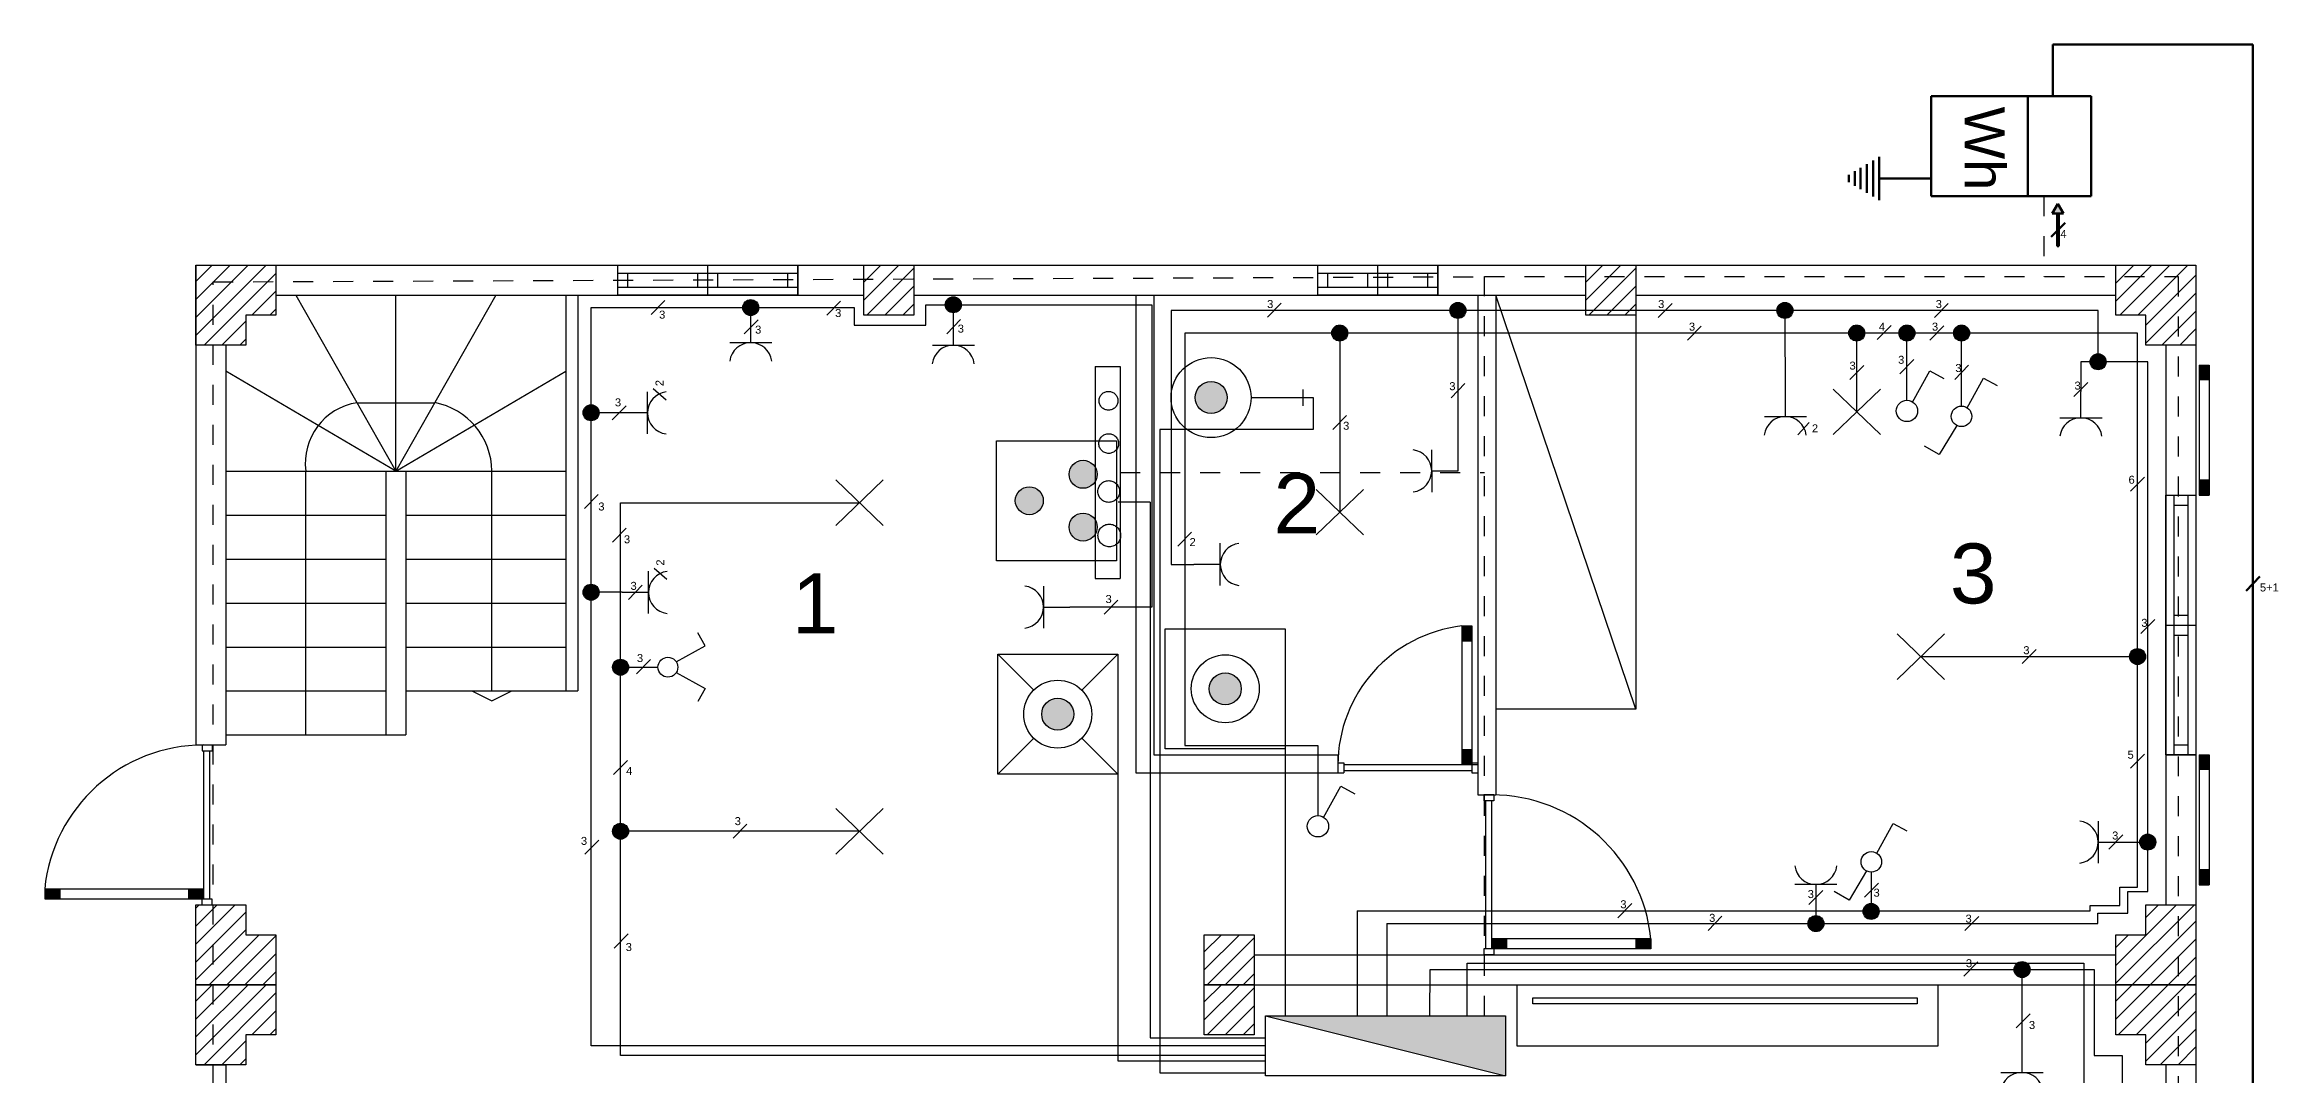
# Model space of a CAD drawing. Header units: metres. Extents: x 68 to 488, y 68 to 365.
# Drawn here: x 278.98 to 290.15, y 264.18 to 269.33 of the extents above; entities that cross this region are included whole.
import ezdxf

# ---------------------------------------------------------------- set-up
doc = ezdxf.new("R2010")
doc.units = ezdxf.units.M
doc.header["$MEASUREMENT"] = 0
doc.linetypes.add('ACAD_ISO02W100', pattern=[15, 12, -3])
for name, color, linetype in [('1', 7, 'Continuous'), ('10', 7, 'Continuous'), ('2', 7, 'Continuous'), ('7', 7, 'Continuous'), ('8', 7, 'Continuous'), ('9', 7, 'Continuous'), ('ilektrikes syskeyes', 7, 'Continuous'), ('themeliaki geiwsi', 1, 'ACAD_ISO02W100'), ('γραμματα', 7, 'Continuous'), ('επιπλα', 7, 'Continuous'), ('κολωνες', 11, 'Continuous'), ('παραθυρα', 41, 'Continuous'), ('τοιχος', 150, 'Continuous')]:
    doc.layers.add(name, color=color, linetype=linetype)
doc.layers.add('paroxi dei', color=7, linetype='Continuous', lineweight=200)
doc.styles.get("Standard").update_dxf_attribs({"font": 'arial.ttf'})
pattern_1 = [(45, (189.09541, 18.460684), (-0.04490128, 0.04490128), [])]

# ---------------------------------------------------------------- blocks, each defined once
blk = doc.blocks.new('plidirio rouxwn')
h = blk.add_hatch(color=256)
h.dxf.hatch_style = 1
h.paths.add_polyline_path([(-0.08, 0, 1), (0.08, 0, 1)])
for radius in [0.17, 0.08]:
    blk.add_circle((0, 0), radius)
at = {"layer": 'επιπλα'}
for p, q in [((-0.3, 0.3), (0.3, 0.3)), ((-0.3, -0.3), (-0.3, 0.3)), ((0.3, 0.3), (0.3, -0.3)), ((0.3, -0.3), (-0.3, -0.3))]:
    blk.add_line(p, q, dxfattribs=at)
blk = doc.blocks.new('ilektrikos pinakas')
h = blk.add_hatch(color=256)
h.dxf.hatch_style = 1
h.paths.add_polyline_path([(0.191, 0.971), (1.391, 0.671), (1.391, 0.971)])
for p, q in [((0.191, 0.971), (1.391, 0.971)), ((0.191, 0.671), (0.191, 0.971)), ((0.191, 0.971), (1.391, 0.671)), ((1.391, 0.971), (1.391, 0.671)), ((1.391, 0.671), (0.191, 0.671))]:
    blk.add_line(p, q)
blk = doc.blocks.new('komitater')
for p, q in [((-0.171, 0.299), (-0.277, 0.242)), ((-0.043, 0.067), (-0.171, 0.299)), ((0.043, 0.067), (0.171, 0.299)), ((0.171, 0.299), (0.277, 0.242))]:
    blk.add_line(p, q)
blk.add_circle((0, 0), 0.08)
blk = doc.blocks.new('ilektriki kouzina')
h = blk.add_hatch(color=256)
h.dxf.hatch_style = 1
h.paths.add_polyline_path([(0.07, 0, 1), (-0.07, 0, 1)])
h.paths.add_polyline_path([(-0.062, -0.269, 1), (-0.202, -0.269, 1)])
h.paths.add_polyline_path([(0.202, -0.269, 1), (0.062, -0.269, 1)])
for centre in [(0, 0), (-0.132, -0.269), (0.132, -0.269)]:
    blk.add_circle(centre, 0.07)
at = {"layer": 'επιπλα'}
for p, q in [((-0.3, 0.164), (0.3, 0.164)), ((-0.3, -0.436), (-0.3, 0.164)), ((0.3, 0.164), (0.3, -0.436)), ((0.3, -0.436), (-0.3, -0.436))]:
    blk.add_line(p, q, dxfattribs=at)
blk = doc.blocks.new('lamp')
for p, q in [((-0.19, 0.183), (0.19, -0.183)), ((-0.19, -0.183), (0.19, 0.183))]:
    blk.add_line(p, q)
blk = doc.blocks.new('reymatodoths')
for p, q in [((0.001, 0.201), (0.001, 0.451)), ((-0.199, 0.201), (0.201, 0.201))]:
    blk.add_line(p, q)
blk.add_arc((0, 0), 0.201, 7.2421, 172.7579)
blk = doc.blocks.new('alleretour')
for p, q in [((0.043, 0.067), (0.171, 0.299)), ((0.171, 0.299), (0.277, 0.242)), ((-0.037, -0.071), (-0.173, -0.298)), ((-0.173, -0.298), (-0.289, -0.232))]:
    blk.add_line(p, q)
blk.add_circle((0, 0), 0.08)
blk = doc.blocks.new('aplos')
for p, q in [((0.043, 0.067), (0.171, 0.299)), ((0.171, 0.299), (0.277, 0.242))]:
    blk.add_line(p, q)
blk.add_circle((0, 0), 0.08)
blk = doc.blocks.new('plidirio piatwn')
h = blk.add_hatch(color=256)
h.dxf.hatch_style = 1
h.paths.add_polyline_path([(-0.08, 0, 1), (0.08, 0, 1)])
for p, q in [((-0.12, 0.12), (-0.3, 0.3)), ((0.12, 0.12), (0.3, 0.3)), ((-0.12, -0.12), (-0.3, -0.3)), ((0.12, -0.12), (0.3, -0.3))]:
    blk.add_line(p, q)
for radius in [0.17, 0.08]:
    blk.add_circle((0, 0), radius)
at = {"layer": 'επιπλα'}
for p, q in [((-0.3, 0.3), (0.3, 0.3)), ((-0.3, -0.3), (-0.3, 0.3)), ((0.3, 0.3), (0.3, -0.3)), ((0.3, -0.3), (-0.3, -0.3))]:
    blk.add_line(p, q, dxfattribs=at)
blk = doc.blocks.new('thermosifwnas')
h = blk.add_hatch(color=256)
h.dxf.hatch_style = 1
h.paths.add_polyline_path([(0.08, 0, 1), (-0.08, 0, 1)])
for p, q in [((0.2, 0), (0.51, 0)), ((0.46, -0.041), (0.46, 0.041))]:
    blk.add_line(p, q)
for radius in [0.2, 0.08]:
    blk.add_circle((0, 0), radius)

msp = doc.modelspace()

# ---------------------------------------------------------------- hatches: boundary and pattern name
at = {"layer": '1'}
h = msp.add_hatch(color=256, dxfattribs=at)
h.dxf.hatch_style = 1
h.paths.add_polyline_path([(285.419, 267.888), (285.459, 267.888), (285.499, 267.888, 1)])
h.paths.add_polyline_path([(285.499, 267.888), (285.459, 267.888), (285.459, 267.848, 0.414214)])
h.paths.add_polyline_path([(285.459, 267.888), (285.419, 267.888, 0.414214), (285.459, 267.848)])
h = msp.add_hatch(color=256, dxfattribs=at)
h.dxf.hatch_style = 1
h.paths.add_polyline_path([(288.004, 267.888), (288.044, 267.888), (288.084, 267.888, 1)])
h.paths.add_polyline_path([(288.084, 267.888), (288.044, 267.888), (288.044, 267.848, 0.414214)])
h.paths.add_polyline_path([(288.044, 267.888), (288.004, 267.888, 0.414214), (288.044, 267.848)])
h = msp.add_hatch(color=256, dxfattribs=at)
h.dxf.hatch_style = 1
h.paths.add_polyline_path([(288.255, 267.888), (288.335, 267.888, 1)])
h.paths.add_polyline_path([(288.295, 267.888), (288.255, 267.888, 0.414214), (288.295, 267.848)])
h.paths.add_polyline_path([(288.335, 267.888), (288.295, 267.888), (288.295, 267.848, 0.414214)])
h = msp.add_hatch(color=256, dxfattribs=at)
h.dxf.hatch_style = 1
h.paths.add_polyline_path([(288.528, 267.888), (288.608, 267.888, 1)])
h.paths.add_polyline_path([(288.608, 267.888), (288.568, 267.888), (288.568, 267.848, 0.414214)])
h.paths.add_polyline_path([(288.568, 267.888), (288.528, 267.888, 0.414214), (288.568, 267.848)])
h = msp.add_hatch(dxfattribs=at)
h.set_pattern_fill('ANSI31', color=256)
h.paths.add_polyline_path([(287.84, 264.973), (287.84, 264.933), (287.88, 264.933, 0.414214)])
h.paths.add_polyline_path([(287.84, 264.973, 0.414214), (287.8, 264.933), (287.84, 264.933)])
h.paths.add_polyline_path([(287.88, 264.933), (287.84, 264.933), (287.8, 264.933, 1)])
h.paths.add_polyline_path([(289.499, 265.381), (289.499, 265.301, 0.414214), (289.539, 265.341, 0.414214)])
h.paths.add_polyline_path([(289.499, 265.381, 0.414214), (289.459, 265.341), (289.499, 265.341)])
h.paths.add_polyline_path([(289.499, 265.341), (289.459, 265.341, 0.414214), (289.499, 265.301)])
h.paths.add_polyline_path([(289.448, 266.309), (289.448, 266.229, 0.414214), (289.488, 266.269, 0.414214)])
h = msp.add_hatch(color=256, dxfattribs=at)
h.dxf.hatch_style = 1
h.paths.add_polyline_path([(289.448, 266.309), (289.448, 266.229, 0.414214), (289.488, 266.269, 0.414214)])
h.paths.add_polyline_path([(289.448, 266.309, 0.414214), (289.408, 266.269), (289.448, 266.269)])
h.paths.add_polyline_path([(289.448, 266.269), (289.408, 266.269, 0.414214), (289.448, 266.229)])
h = msp.add_hatch(color=256, dxfattribs=at)
h.dxf.hatch_style = 1
h.paths.add_polyline_path([(288.117, 265.034), (288.117, 264.997), (288.156, 264.997, 0.385336)])
h.paths.add_polyline_path([(288.117, 265.034, 0.396846), (288.076, 264.997), (288.117, 264.997)])
h.paths.add_polyline_path([(288.156, 264.994, 0.019909), (288.156, 264.997), (288.117, 264.997), (288.076, 264.997, 0.019909), (288.076, 264.994, 1)])
at = {"layer": '2'}
h = msp.add_hatch(color=256, dxfattribs=at)
h.dxf.hatch_style = 1
h.paths.add_polyline_path([(286.01, 268.001), (286.05, 268.001), (286.09, 268.001, 1)])
h.paths.add_polyline_path([(286.09, 268.001), (286.05, 268.001), (286.05, 267.961, 0.414214)])
h.paths.add_polyline_path([(286.05, 268.001), (286.01, 268.001, 0.414214), (286.05, 267.961)])
h = msp.add_hatch(color=256, dxfattribs=at)
h.dxf.hatch_style = 1
h.paths.add_polyline_path([(287.645, 268.001), (287.685, 268.001), (287.725, 268.001, 1)])
h.paths.add_polyline_path([(287.725, 268.001), (287.685, 268.001), (287.685, 267.961, 0.414214)])
h.paths.add_polyline_path([(287.685, 268.001), (287.645, 268.001, 0.414214), (287.685, 267.961)])
h = msp.add_hatch(color=256, dxfattribs=at)
h.dxf.hatch_style = 1
h.paths.add_polyline_path([(289.251, 267.784), (289.251, 267.744), (289.291, 267.744, 0.414214)])
h.paths.add_polyline_path([(289.291, 267.744), (289.251, 267.744), (289.211, 267.744, 1)])
h.paths.add_polyline_path([(289.251, 267.784, 0.414214), (289.211, 267.744), (289.251, 267.744)])
h = msp.add_hatch(color=256, dxfattribs=at)
h.dxf.hatch_style = 1
h.paths.add_polyline_path([(289.499, 265.381), (289.499, 265.301, 0.414214), (289.539, 265.341, 0.414214)])
h.paths.add_polyline_path([(289.499, 265.381, 0.414214), (289.459, 265.341), (289.499, 265.341)])
h.paths.add_polyline_path([(289.499, 265.341), (289.459, 265.341, 0.414214), (289.499, 265.301)])
h = msp.add_hatch(color=256, dxfattribs=at)
h.dxf.hatch_style = 1
h.paths.add_polyline_path([(287.84, 264.973), (287.84, 264.933), (287.88, 264.933, 0.414214)])
h.paths.add_polyline_path([(287.84, 264.973, 0.414214), (287.8, 264.933), (287.84, 264.933)])
h.paths.add_polyline_path([(287.88, 264.933), (287.8, 264.933, 1)])
at = {"layer": '7'}
h = msp.add_hatch(color=256, dxfattribs=at)
h.dxf.hatch_style = 1
h.paths.add_polyline_path([(282.474, 268.015), (282.554, 268.015, 1)])
h.paths.add_polyline_path([(282.554, 268.015), (282.514, 268.015), (282.514, 267.975, 0.414214)])
h.paths.add_polyline_path([(282.514, 268.015), (282.474, 268.015, 0.414214), (282.514, 267.975)])
h = msp.add_hatch(color=256, dxfattribs=at)
h.dxf.hatch_style = 1
h.paths.add_polyline_path([(283.487, 268.029), (283.527, 268.029), (283.567, 268.029, 1)])
h.paths.add_polyline_path([(283.567, 268.029), (283.527, 268.029), (283.527, 267.989, 0.414214)])
h.paths.add_polyline_path([(283.527, 268.029), (283.487, 268.029, 0.414214), (283.527, 267.989)])
h = msp.add_hatch(color=256, dxfattribs=at)
h.dxf.hatch_style = 1
h.paths.add_polyline_path([(281.716, 267.529), (281.716, 267.489), (281.756, 267.489, 0.414214)])
h.paths.add_polyline_path([(281.756, 267.489), (281.716, 267.489), (281.716, 267.449, 0.414214)])
h.paths.add_polyline_path([(281.716, 267.489), (281.716, 267.529, 0.414214), (281.676, 267.489, 0.414214), (281.716, 267.449)])
h = msp.add_hatch(color=256, dxfattribs=at)
h.dxf.hatch_style = 1
h.paths.add_polyline_path([(281.716, 266.631), (281.716, 266.591), (281.756, 266.591, 0.414214)])
h.paths.add_polyline_path([(281.756, 266.591), (281.716, 266.591), (281.716, 266.551, 0.414214)])
h.paths.add_polyline_path([(281.716, 266.631, 0.414214), (281.676, 266.591, 0.414214), (281.716, 266.551)])
at = {"layer": '8'}
h = msp.add_hatch(color=256, dxfattribs=at)
h.dxf.hatch_style = 1
h.paths.add_polyline_path([(281.863, 266.256), (281.863, 266.216), (281.903, 266.216, 0.414214)])
h.paths.add_polyline_path([(281.903, 266.216), (281.863, 266.216), (281.863, 266.176, 0.414214)])
h.paths.add_polyline_path([(281.863, 266.216), (281.863, 266.256, 0.414214), (281.823, 266.216, 0.414214), (281.863, 266.176)])
h = msp.add_hatch(color=256, dxfattribs=at)
h.dxf.hatch_style = 1
h.paths.add_polyline_path([(281.863, 265.435), (281.863, 265.395), (281.903, 265.395, 0.414214)])
h.paths.add_polyline_path([(281.903, 265.395), (281.863, 265.395), (281.863, 265.355, 0.414214)])
h.paths.add_polyline_path([(281.863, 265.395), (281.863, 265.435, 0.414214), (281.823, 265.395, 0.414214), (281.863, 265.355)])
at = {"layer": '9'}
h = msp.add_hatch(color=256, dxfattribs=at)
h.dxf.hatch_style = 1
h.paths.add_polyline_path([(288.831, 264.703), (288.911, 264.703, 1)])
h.paths.add_polyline_path([(288.911, 264.703), (288.871, 264.703), (288.871, 264.663, 0.414214)])
h.paths.add_polyline_path([(288.871, 264.703), (288.831, 264.703, 0.414214), (288.871, 264.663)])
at = {"layer": 'paroxi dei'}
h = msp.add_hatch(color=256, dxfattribs=at)
h.dxf.hatch_style = 1
h.paths.add_polyline_path([(289.05, 268.535), (289.021, 268.486), (289.05, 268.486), (289.078, 268.486)])
h.paths.add_polyline_path([(289.054, 268.486), (289.05, 268.486), (289.046, 268.486), (289.046, 268.322), (289.054, 268.322)])
at = {"layer": 'κολωνες'}
h = msp.add_hatch(dxfattribs=at)
h.set_pattern_fill('LINE', color=256, scale=0.02, angle=45, style=0)
h.set_pattern_definition(pattern_1)
h.paths.add_polyline_path([(279.74, 268.227), (280.14, 268.227), (280.14, 267.977), (279.99, 267.977), (279.99, 267.827), (279.74, 267.827)])
h = msp.add_hatch(dxfattribs=at)
h.set_pattern_fill('LINE', color=256, scale=0.02, angle=45, style=0)
h.set_pattern_definition([(45, (185.67132, 23.36725), (-0.04490128, 0.04490128), [])])
h.paths.add_polyline_path([(283.08, 267.977), (283.08, 268.227), (283.33, 268.227), (283.33, 267.977)])
h = msp.add_hatch(dxfattribs=at)
h.set_pattern_fill('LINE', color=256, scale=0.02, angle=45, style=0)
h.set_pattern_definition([(45, (189.28132, 23.36725), (-0.04490128, 0.04490128), [])])
h.paths.add_polyline_path([(286.69, 267.977), (286.69, 268.227), (286.94, 268.227), (286.94, 267.977)])
h = msp.add_hatch(dxfattribs=at)
h.set_pattern_fill('LINE', color=256, scale=0.02, angle=45, style=0)
h.set_pattern_definition(pattern_1)
h.paths.add_polyline_path([(289.74, 268.227), (289.74, 267.827), (289.49, 267.827), (289.49, 267.977), (289.34, 267.977), (289.34, 268.227)])
h = msp.add_hatch(dxfattribs=at)
h.set_pattern_fill('LINE', color=256, scale=0.02, angle=45, style=0)
h.set_pattern_definition([(45, (189.09541, 22.060684), (-0.04490128, 0.04490128), [])])
h.paths.add_polyline_path([(279.74, 264.627), (279.74, 265.027), (279.99, 265.027), (279.99, 264.877), (280.14, 264.877), (280.14, 264.627)])
h = msp.add_hatch(dxfattribs=at)
h.set_pattern_fill('LINE', color=256, scale=0.02, angle=45, style=0)
h.set_pattern_definition(pattern_1)
h.paths.add_polyline_path([(289.74, 264.627), (289.74, 264.227), (289.49, 264.227), (289.49, 264.377), (289.34, 264.377), (289.34, 264.627)])
h.paths.add_polyline_path([(289.74, 264.627), (289.34, 264.627), (289.34, 264.877), (289.49, 264.877), (289.49, 265.027), (289.74, 265.027)])
h = msp.add_hatch(dxfattribs=at)
h.set_pattern_fill('LINE', color=256, scale=0.02, angle=45, style=0)
h.set_pattern_definition([(45, (187.373694, 20.01725), (-0.04490128, 0.04490128), [])])
h.paths.add_polyline_path([(284.782, 264.627), (284.782, 264.877), (285.032, 264.877), (285.032, 264.627)])
h = msp.add_hatch(dxfattribs=at)
h.set_pattern_fill('LINE', color=256, scale=0.02, angle=45, style=0)
h.set_pattern_definition([(45, (189.09541, 14.860684), (-0.04490128, 0.04490128), [])])
h.paths.add_polyline_path([(279.74, 264.627), (280.14, 264.627), (280.14, 264.377), (279.99, 264.377), (279.99, 264.227), (279.74, 264.227)])
h = msp.add_hatch(dxfattribs=at)
h.set_pattern_fill('LINE', color=256, scale=0.02, angle=45, style=0)
h.set_pattern_definition([(45, (187.373694, 19.76725), (-0.04490128, 0.04490128), [])])
h.paths.add_polyline_path([(284.782, 264.377), (284.782, 264.627), (285.032, 264.627), (285.032, 264.377)])
at = {"layer": 'παραθυρα'}
for points in [[(289.757, 267.652), (289.807, 267.652), (289.807, 267.727), (289.757, 267.727)], [(289.807, 267.152), (289.757, 267.152), (289.757, 267.077), (289.807, 267.077)], [(286.07, 266.348), (286.12, 266.348), (286.12, 266.423), (286.07, 266.423)], [(286.12, 265.802), (286.07, 265.802), (286.07, 265.727), (286.12, 265.727)], [(289.757, 265.702), (289.807, 265.702), (289.807, 265.777), (289.757, 265.777)], [(289.807, 265.202), (289.757, 265.202), (289.757, 265.127), (289.807, 265.127)], [(279.059, 265.107), (279.059, 265.057), (278.984, 265.057), (278.984, 265.107)], [(279.705, 265.057), (279.705, 265.107), (279.78, 265.107), (279.78, 265.057)], [(286.294, 264.807), (286.294, 264.857), (286.219, 264.857), (286.219, 264.807)], [(286.94, 264.857), (286.94, 264.807), (287.015, 264.807), (287.015, 264.857)]]:
    msp.add_hatch(color=256, dxfattribs=at).paths.add_polyline_path(points)

# ---------------------------------------------------------------- linework, layer by layer
at = {"layer": '1'}
for p, q in [((285.459, 267.888), (284.684, 267.888)), ((284.684, 267.888), (284.684, 265.825)), ((288.044, 267.888), (285.459, 267.888)), ((285.459, 267.888), (285.459, 266.992)), ((287.267, 267.923), (287.198, 267.852)), ((289.448, 267.888), (288.044, 267.888)), ((288.044, 267.494), (288.044, 267.888)), ((288.217, 267.926), (288.147, 267.856)), ((288.295, 267.551), (288.295, 267.888)), ((288.479, 267.924), (288.409, 267.853)), ((288.568, 267.522), (288.568, 267.888)), ((289.448, 265.115), (289.448, 267.888)), ((288.079, 267.726), (288.009, 267.655)), ((288.329, 267.755), (288.26, 267.684)), ((288.603, 267.727), (288.534, 267.656)), ((285.493, 267.475), (285.424, 267.405)), ((289.483, 267.167), (289.413, 267.096)), ((284.718, 266.892), (284.649, 266.821)), ((288.364, 266.269), (289.448, 266.269)), ((288.941, 266.304), (288.871, 266.234)), ((284.684, 265.825), (285.35, 265.825)), ((285.35, 265.825), (285.35, 265.474)), ((289.483, 265.781), (289.413, 265.711)), ((288.153, 265.136), (288.083, 265.066)), ((288.117, 265.19), (288.117, 264.997)), ((286.92, 265.033), (286.85, 264.962)), ((289.212, 264.997), (289.212, 265.023)), ((289.212, 265.023), (289.359, 265.023)), ((289.359, 265.023), (289.359, 265.115)), ((289.359, 265.115), (289.448, 265.115)), ((285.546, 264.997), (289.212, 264.997)), ((285.546, 264.997), (285.546, 264.472))]:
    msp.add_line(p, q, dxfattribs=at)
for centre in [(285.459, 267.888), (288.044, 267.888), (288.295, 267.888), (288.568, 267.888), (289.448, 266.269), (288.116, 264.994)]:
    msp.add_circle(centre, 0.04, dxfattribs=at)
at = {"layer": '10'}
for p, q in [((286.097, 264.472), (286.097, 264.735)), ((286.097, 264.735), (289.179, 264.735)), ((289.179, 264.735), (289.179, 261.317))]:
    msp.add_line(p, q, dxfattribs=at)
at = {"layer": '2'}
for p, q in [((285.167, 268.038), (285.098, 267.968)), ((286.05, 268.001), (284.616, 268.001)), ((284.616, 268.001), (284.616, 266.73)), ((287.685, 268.001), (286.05, 268.001)), ((286.05, 268.001), (286.05, 267.198)), ((287.122, 268.036), (287.052, 267.966)), ((289.251, 268.001), (287.685, 268.001)), ((287.685, 268.001), (287.687, 267.536)), ((288.502, 268.036), (288.433, 267.965)), ((289.251, 267.744), (289.251, 268.001)), ((289.251, 267.744), (289.165, 267.744)), ((289.165, 267.744), (289.165, 267.596)), ((289.499, 267.744), (289.251, 267.744)), ((289.499, 265.094), (289.499, 267.744)), ((286.085, 267.635), (286.016, 267.564)), ((289.2, 267.64), (289.13, 267.57)), ((287.75, 267.378), (287.806, 267.441)), ((284.616, 266.73), (284.73, 266.73)), ((289.534, 266.454), (289.464, 266.384)), ((289.375, 265.377), (289.305, 265.306)), ((289.384, 265.341), (289.499, 265.341)), ((287.875, 265.098), (287.805, 265.028)), ((289.399, 264.986), (289.399, 265.094)), ((289.399, 265.094), (289.499, 265.094)), ((285.694, 264.933), (289.25, 264.933)), ((285.694, 264.933), (285.694, 264.472)), ((287.37, 264.97), (287.301, 264.899)), ((287.84, 264.997), (287.84, 264.933)), ((288.654, 264.968), (288.585, 264.898)), ((289.25, 264.933), (289.25, 264.986)), ((289.25, 264.986), (289.399, 264.986))]:
    msp.add_line(p, q, dxfattribs=at)
for centre in [(286.05, 268.001), (287.685, 268.001), (289.251, 267.744), (289.499, 265.341), (287.84, 264.933)]:
    msp.add_circle(centre, 0.04, dxfattribs=at)
at = {"layer": '7'}
for p, q in [((282.085, 268.05), (282.016, 267.98)), ((282.963, 268.047), (282.894, 267.977)), ((281.716, 264.322), (281.716, 268.015)), ((281.716, 268.015), (283.032, 268.015)), ((282.551, 267.954), (282.482, 267.884)), ((282.514, 267.972), (282.514, 268.015)), ((283.032, 268.015), (283.032, 267.928)), ((283.032, 267.928), (283.389, 267.928)), ((283.389, 267.928), (283.389, 268.029)), ((283.389, 268.029), (283.527, 268.029)), ((283.563, 267.955), (283.494, 267.884)), ((283.527, 268.029), (283.527, 267.959)), ((283.527, 268.029), (284.52, 268.029)), ((284.52, 268.029), (284.52, 266.516)), ((282.091, 267.552), (282.027, 267.608)), ((281.867, 267.489), (281.716, 267.489)), ((281.891, 267.524), (281.821, 267.453)), ((281.752, 267.08), (281.683, 267.01)), ((282.095, 266.654), (282.032, 266.71)), ((281.871, 266.591), (281.716, 266.591)), ((281.972, 266.626), (281.903, 266.555)), ((284.52, 266.516), (284.11, 266.516)), ((284.35, 266.552), (284.281, 266.481)), ((281.754, 265.351), (281.685, 265.28)), ((285.088, 264.322), (281.716, 264.322))]:
    msp.add_line(p, q, dxfattribs=at)
for centre in [(282.514, 268.015), (283.527, 268.029), (281.716, 267.489), (281.716, 266.591)]:
    msp.add_circle(centre, 0.04, dxfattribs=at)
at = {"layer": '8'}
for p, q in [((281.863, 266.216), (281.863, 267.039)), ((281.863, 267.039), (283.058, 267.039)), ((281.892, 266.911), (281.823, 266.841)), ((282.013, 266.254), (281.943, 266.183)), ((281.863, 264.274), (281.863, 266.216)), ((281.863, 266.216), (282.051, 266.216)), ((281.898, 265.75), (281.828, 265.679)), ((283.058, 265.395), (281.863, 265.395)), ((282.495, 265.431), (282.426, 265.36)), ((281.901, 264.882), (281.832, 264.811)), ((285.088, 264.274), (281.863, 264.274))]:
    msp.add_line(p, q, dxfattribs=at)
for centre in [(281.863, 266.216), (281.863, 265.395)]:
    msp.add_circle(centre, 0.04, dxfattribs=at)
at = {"layer": '9'}
for p, q in [((285.909, 264.472), (285.911, 264.703)), ((285.911, 264.703), (289.232, 264.703)), ((288.649, 264.742), (288.579, 264.671)), ((288.871, 264.321), (288.871, 264.703)), ((289.232, 264.703), (289.232, 264.274)), ((288.911, 264.482), (288.842, 264.412)), ((289.232, 264.274), (289.372, 264.274)), ((289.372, 264.274), (289.372, 261.315))]:
    msp.add_line(p, q, dxfattribs=at)
msp.add_circle((288.871, 264.703), 0.04, dxfattribs=at)
at = {"layer": 'ilektrikes syskeyes'}
for p, q in [((285.326, 267.565), (285.326, 267.405)), ((285.326, 267.405), (284.56, 267.405)), ((284.56, 267.405), (284.56, 264.186)), ((284.512, 267.041), (284.352, 267.041)), ((284.512, 267.041), (284.512, 264.361)), ((285.187, 265.808), (285.187, 264.472)), ((284.349, 265.681), (284.349, 264.247)), ((284.512, 264.361), (285.088, 264.361)), ((284.349, 264.247), (285.088, 264.247)), ((284.56, 264.186), (285.088, 264.186))]:
    msp.add_line(p, q, dxfattribs=at)
at = {"layer": 'paroxi dei'}
for p, q in [((290.025, 269.331), (289.024, 269.331)), ((289.024, 269.331), (289.024, 269.073)), ((290.025, 263.937), (290.025, 269.331)), ((288.417, 268.573), (288.417, 269.073)), ((288.417, 269.073), (289.217, 269.073)), ((288.9, 269.073), (288.9, 268.573)), ((289.217, 269.073), (289.217, 268.573)), ((288.063, 268.661), (288.063, 268.714)), ((288.095, 268.661), (288.095, 268.733)), ((288.126, 268.661), (288.126, 268.751)), ((288.156, 268.661), (288.156, 268.769)), ((288.005, 268.661), (288.005, 268.679)), ((288.005, 268.661), (288.005, 268.643)), ((288.035, 268.661), (288.035, 268.697)), ((288.035, 268.661), (288.035, 268.625)), ((288.063, 268.661), (288.063, 268.608)), ((288.095, 268.661), (288.095, 268.589)), ((288.126, 268.661), (288.126, 268.571)), ((288.417, 268.661), (288.156, 268.661)), ((288.156, 268.661), (288.156, 268.553)), ((289.217, 268.573), (288.417, 268.573)), ((289.05, 268.535), (289.021, 268.486)), ((289.021, 268.486), (289.05, 268.486)), ((289.046, 268.486), (289.046, 268.322)), ((289.05, 268.535), (289.078, 268.486)), ((289.078, 268.486), (289.05, 268.486)), ((289.054, 268.322), (289.054, 268.486)), ((289.086, 268.44), (289.016, 268.369)), ((289.046, 268.322), (289.054, 268.322)), ((290.06, 266.669), (289.991, 266.598))]:
    msp.add_line(p, q, dxfattribs=at)
at = {"layer": 'themeliaki geiwsi', "linetype": 'ACAD_ISO02W100', "ltscale": 0.0001}
for p, q in [((288.98, 268.573), (288.98, 268.17)), ((284.362, 267.19), (286.183, 267.19))]:
    msp.add_line(p, q, dxfattribs=at)
at = {"layer": 'themeliaki geiwsi'}
for p, q in [((284.236, 267.72), (284.236, 266.659)), ((284.236, 267.72), (284.362, 267.72)), ((284.362, 267.72), (284.362, 266.659)), ((284.236, 266.659), (284.362, 266.659))]:
    msp.add_line(p, q, dxfattribs=at)
at = {"layer": 'themeliaki geiwsi', "linetype": 'ACAD_ISO02W100', "ltscale": 0.0001}
msp.add_lwpolyline([(286.183, 264.472), (286.183, 268.17), (289.652, 268.17), (289.652, 261.11), (286.815, 261.152), (286.815, 257.529), (279.827, 257.529), (279.827, 268.144), (286.183, 268.17)], dxfattribs=at)
at = {"layer": 'themeliaki geiwsi'}
for centre, radius in [((284.303, 267.549), 0.0469), ((284.304, 267.335), 0.0494), ((284.304, 267.095), 0.0543), ((284.307, 266.875), 0.0568)]:
    msp.add_circle(centre, radius, dxfattribs=at)
at = {"layer": 'επιπλα'}
for p, q in [((286.94, 266.006), (286.24, 268.077)), ((286.94, 268.077), (286.94, 266.006)), ((286.94, 266.006), (286.24, 266.006)), ((286.345, 264.627), (286.345, 264.321)), ((288.451, 264.321), (288.451, 264.627)), ((286.424, 264.562), (288.347, 264.562)), ((286.424, 264.531), (286.424, 264.562)), ((288.347, 264.531), (286.424, 264.531)), ((288.347, 264.562), (288.347, 264.531)), ((286.345, 264.321), (288.451, 264.321))]:
    msp.add_line(p, q, dxfattribs=at)
at = {"layer": 'κολωνες'}
for points in [[(279.74, 268.227), (280.14, 268.227), (280.14, 267.977), (279.99, 267.977), (279.99, 267.827), (279.74, 267.827), (279.74, 268.227)], [(283.08, 267.977), (283.08, 268.227), (283.33, 268.227), (283.33, 267.977), (283.08, 267.977)], [(286.69, 267.977), (286.69, 268.227), (286.94, 268.227), (286.94, 267.977), (286.69, 267.977)], [(289.74, 268.227), (289.74, 267.827), (289.49, 267.827), (289.49, 267.977), (289.34, 267.977), (289.34, 268.227), (289.74, 268.227)], [(279.74, 264.627), (279.74, 265.027), (279.99, 265.027), (279.99, 264.877), (280.14, 264.877), (280.14, 264.627), (279.74, 264.627)], [(289.74, 264.627), (289.34, 264.627), (289.34, 264.877), (289.49, 264.877), (289.49, 265.027), (289.74, 265.027), (289.74, 264.627)], [(284.782, 264.627), (284.782, 264.877), (285.032, 264.877), (285.032, 264.627), (284.782, 264.627)], [(279.74, 264.627), (280.14, 264.627), (280.14, 264.377), (279.99, 264.377), (279.99, 264.227), (279.74, 264.227), (279.74, 264.627)], [(284.782, 264.377), (284.782, 264.627), (285.032, 264.627), (285.032, 264.377), (284.782, 264.377)], [(289.74, 264.627), (289.74, 264.227), (289.49, 264.227), (289.49, 264.377), (289.34, 264.377), (289.34, 264.627), (289.74, 264.627)]]:
    msp.add_lwpolyline(points, dxfattribs=at)
at = {"layer": 'παραθυρα'}
for p, q in [((281.85, 268.077), (281.85, 268.227)), ((281.85, 268.227), (282.75, 268.227)), ((281.85, 268.187), (282.75, 268.187)), ((281.9, 268.117), (281.9, 268.187)), ((282.25, 268.117), (282.25, 268.187)), ((282.3, 268.077), (282.3, 268.227)), ((282.35, 268.117), (282.35, 268.187)), ((282.7, 268.117), (282.7, 268.187)), ((282.75, 268.077), (282.75, 268.227)), ((285.35, 268.077), (285.35, 268.227)), ((285.35, 268.187), (285.95, 268.187)), ((285.4, 268.117), (285.4, 268.187)), ((285.6, 268.117), (285.6, 268.187)), ((285.65, 268.077), (285.65, 268.227)), ((285.7, 268.117), (285.7, 268.187)), ((285.9, 268.117), (285.9, 268.187)), ((285.95, 268.077), (285.95, 268.227)), ((281.85, 268.117), (282.75, 268.117)), ((285.35, 268.117), (285.95, 268.117)), ((289.757, 267.727), (289.757, 267.697)), ((289.757, 267.727), (289.757, 267.077)), ((289.757, 267.727), (289.807, 267.727)), ((289.757, 267.727), (289.807, 267.727)), ((289.807, 267.727), (289.807, 267.697)), ((289.807, 267.727), (289.807, 267.077)), ((289.757, 267.697), (289.807, 267.697)), ((289.757, 267.152), (289.757, 267.077)), ((289.807, 267.152), (289.757, 267.152)), ((289.807, 267.152), (289.807, 267.077)), ((289.59, 267.077), (289.74, 267.077)), ((289.63, 267.077), (289.63, 265.777)), ((289.7, 267.077), (289.7, 265.777)), ((289.807, 267.077), (289.757, 267.077)), ((289.757, 267.077), (289.807, 267.077)), ((289.807, 267.077), (289.807, 267.077)), ((289.63, 267.027), (289.7, 267.027)), ((289.74, 266.877), (289.74, 265.977)), ((289.63, 266.477), (289.7, 266.477)), ((286.07, 266.423), (286.07, 266.348)), ((286.07, 266.423), (286.07, 265.727)), ((286.07, 266.423), (286.12, 266.423)), ((286.12, 266.423), (286.12, 266.348)), ((286.12, 266.423), (286.12, 265.727)), ((289.59, 266.427), (289.74, 266.427)), ((289.63, 266.377), (289.7, 266.377)), ((286.07, 266.348), (286.12, 266.348)), ((279.771, 265.827), (279.821, 265.827)), ((279.771, 265.827), (279.771, 265.797)), ((279.821, 265.827), (279.821, 265.797)), ((289.63, 265.827), (289.7, 265.827)), ((279.771, 265.797), (279.821, 265.797)), ((279.78, 265.057), (279.78, 265.797)), ((279.81, 265.057), (279.81, 265.797)), ((285.45, 265.737), (285.45, 265.687)), ((285.45, 265.737), (285.48, 265.737)), ((285.48, 265.737), (285.48, 265.687)), ((286.15, 265.727), (285.48, 265.727)), ((286.12, 265.697), (285.48, 265.697)), ((286.07, 265.802), (286.07, 265.727)), ((286.12, 265.802), (286.07, 265.802)), ((286.12, 265.727), (286.07, 265.727)), ((286.12, 265.802), (286.12, 265.727)), ((286.12, 265.737), (286.12, 265.687)), ((286.12, 265.737), (286.15, 265.737)), ((286.12, 265.727), (286.12, 265.727)), ((286.12, 265.727), (286.12, 265.697)), ((286.15, 265.737), (286.15, 265.687)), ((289.59, 265.777), (289.74, 265.777)), ((289.757, 265.777), (289.757, 265.748)), ((289.757, 265.777), (289.757, 265.127)), ((289.757, 265.777), (289.807, 265.777)), ((289.757, 265.777), (289.807, 265.777)), ((289.757, 265.748), (289.807, 265.748)), ((289.807, 265.777), (289.807, 265.748)), ((289.807, 265.777), (289.807, 265.127)), ((285.45, 265.688), (285.48, 265.688)), ((285.45, 265.687), (285.48, 265.687)), ((286.12, 265.687), (286.15, 265.687)), ((286.12, 265.687), (286.15, 265.687)), ((286.229, 265.577), (286.179, 265.577)), ((286.179, 265.577), (286.179, 265.547)), ((286.229, 265.547), (286.179, 265.547)), ((286.18, 265.577), (286.18, 265.547)), ((286.189, 264.807), (286.189, 265.547)), ((286.219, 264.807), (286.219, 265.547)), ((286.229, 265.577), (286.229, 265.547)), ((289.757, 265.202), (289.757, 265.127)), ((289.807, 265.202), (289.757, 265.202)), ((289.807, 265.202), (289.807, 265.127)), ((278.984, 265.107), (279.059, 265.107)), ((278.984, 265.107), (278.984, 265.057)), ((278.984, 265.057), (279.059, 265.057)), ((279.055, 265.107), (279.705, 265.107)), ((279.055, 265.057), (279.705, 265.057)), ((279.059, 265.107), (279.059, 265.057)), ((279.705, 265.107), (279.78, 265.107)), ((279.705, 265.057), (279.705, 265.107)), ((279.705, 265.057), (279.78, 265.057)), ((279.77, 265.057), (279.82, 265.057)), ((279.77, 265.057), (279.77, 265.027)), ((279.77, 265.027), (279.82, 265.027)), ((279.78, 265.057), (279.78, 265.107)), ((279.78, 265.057), (279.78, 265.057)), ((279.78, 265.057), (279.81, 265.057)), ((279.82, 265.057), (279.82, 265.027)), ((289.807, 265.127), (289.757, 265.127)), ((289.757, 265.127), (289.807, 265.127)), ((289.807, 265.127), (289.807, 265.127)), ((286.179, 264.807), (286.179, 264.777)), ((286.229, 264.807), (286.179, 264.807)), ((286.179, 264.807), (286.179, 264.777)), ((286.219, 264.807), (286.189, 264.807)), ((286.294, 264.857), (286.219, 264.857)), ((286.219, 264.807), (286.219, 264.857)), ((286.294, 264.807), (286.219, 264.807)), ((286.219, 264.807), (286.219, 264.807)), ((286.229, 264.807), (286.229, 264.777)), ((286.944, 264.857), (286.294, 264.857)), ((286.294, 264.807), (286.294, 264.857)), ((286.944, 264.807), (286.294, 264.807)), ((287.015, 264.857), (286.94, 264.857)), ((286.94, 264.857), (286.94, 264.807)), ((287.015, 264.807), (286.94, 264.807)), ((287.015, 264.857), (287.015, 264.807)), ((286.229, 264.777), (286.179, 264.777))]:
    msp.add_line(p, q, dxfattribs=at)
for points in [[(281.85, 268.227), (282.75, 268.227), (282.75, 268.077), (281.85, 268.077), (281.85, 268.227)], [(285.35, 268.227), (285.95, 268.227), (285.95, 268.077), (285.35, 268.077), (285.35, 268.227)], [(289.74, 267.077), (289.74, 265.777), (289.59, 265.777), (289.59, 267.077), (289.74, 267.077)]]:
    msp.add_lwpolyline(points, dxfattribs=at)
for centre, radius, start, end in [((286.15, 265.727), 0.7, 96.5624, 180), ((279.78, 265.027), 0.8, 90, 174.2608), ((286.219, 264.777), 0.8, 5.7392, 90)]:
    msp.add_arc(centre, radius, start, end, dxfattribs=at)
at = {"layer": 'τοιχος'}
for p, q in [((279.74, 268.227), (289.74, 268.227)), ((279.74, 268.227), (279.74, 265.827)), ((289.74, 268.227), (289.74, 263.327)), ((280.14, 268.077), (283.08, 268.077)), ((280.24, 268.077), (280.74, 267.197)), ((280.74, 267.197), (280.74, 268.077)), ((281.24, 268.077), (280.74, 267.197)), ((281.59, 268.077), (281.59, 266.097)), ((281.65, 268.077), (281.65, 266.097)), ((283.33, 268.077), (286.69, 268.077)), ((284.44, 268.077), (284.44, 265.687)), ((284.53, 268.077), (284.53, 265.777)), ((286.15, 268.077), (286.15, 265.577)), ((286.24, 268.077), (286.24, 265.577)), ((286.94, 268.077), (289.34, 268.077)), ((279.89, 267.827), (279.89, 265.827)), ((289.59, 267.827), (289.59, 265.027)), ((280.74, 267.197), (279.89, 267.697)), ((280.74, 267.197), (281.59, 267.697)), ((280.545, 267.539), (280.934, 267.539)), ((279.89, 267.197), (281.59, 267.197)), ((280.29, 265.877), (280.29, 267.197)), ((280.69, 267.197), (280.69, 265.877)), ((280.79, 267.197), (280.79, 265.877)), ((281.22, 266.097), (281.22, 267.197)), ((279.89, 266.977), (280.69, 266.977)), ((280.79, 266.977), (281.59, 266.977)), ((279.89, 266.757), (280.69, 266.757)), ((280.79, 266.757), (281.59, 266.757)), ((279.89, 266.537), (280.69, 266.537)), ((280.79, 266.537), (281.59, 266.537)), ((279.89, 266.317), (280.69, 266.317)), ((280.79, 266.317), (281.59, 266.317)), ((279.89, 266.097), (280.69, 266.097)), ((280.79, 266.097), (281.65, 266.097)), ((281.12, 266.097), (281.22, 266.047)), ((281.22, 266.047), (281.32, 266.097)), ((279.74, 265.827), (279.89, 265.827)), ((279.89, 265.877), (280.69, 265.877)), ((280.69, 265.877), (280.79, 265.877)), ((284.53, 265.777), (285.45, 265.777)), ((285.45, 265.777), (285.45, 265.687)), ((284.44, 265.687), (285.45, 265.687)), ((286.15, 265.577), (286.24, 265.577)), ((285.032, 264.777), (289.34, 264.777)), ((284.954, 264.627), (289.74, 264.627)), ((279.74, 264.227), (279.89, 264.227)), ((279.89, 264.227), (279.89, 263.463)), ((289.59, 264.227), (289.59, 263.327))]:
    msp.add_line(p, q, dxfattribs=at)
for centre, radius, start, end in [((280.594, 267.236), 0.307, 99.0468, 187.3007), ((280.868, 267.194), 0.352, 0.6105, 79.2219)]:
    msp.add_arc(centre, radius, start, end, dxfattribs=at)

# ---------------------------------------------------------------- block references
msp.add_blockref('ilektrikos pinakas', (284.897, 263.501))
at = {"layer": '1'}
for name, p, xscale, yscale, zscale in [('lamp', (288.044, 267.494), 0.6222250171618384, 0.6222250171618384, 0.6222250171618384), ('aplos', (288.295, 267.498), 0.669008056618843, 0.669008056618843, 0.669008056618843), ('alleretour', (288.568, 267.471), 0.6414295499074001, 0.6414295499074001, 0.6414295499074001), ('lamp', (285.459, 266.992), 0.6222250171618384, 0.6222250171618384, 0.6222250171618384), ('lamp', (288.364, 266.269), 0.6222250171618384, 0.6222250171618384, 0.6222250171618384), ('aplos', (285.35, 265.42), 0.669008056618843, 0.669008056618843, 0.669008056618843), ('alleretour', (288.117, 265.242), 0.6414295499074001, 0.6414295499074001, 0.6414295499074001)]:
    msp.add_blockref(name, p, dxfattribs=dict(at, xscale=xscale, yscale=yscale, zscale=zscale))
at = {"layer": '2', "xscale": 0.5268003948950845, "yscale": 0.5268003948950845, "zscale": 0.5268003948950845}
msp.add_blockref('reymatodoths', (287.687, 267.364), dxfattribs=at)
at = {"layer": '2'}
for p, xscale, yscale, zscale, rotation in [((289.165, 267.358), 0.5268003948950841, 0.5268003948950841, 0.5268003948950841, 0.09468970707661449), ((285.813, 267.198), 0.5268003948950841, 0.5268003948950841, 0.5268003948950841, 270.0946897070767), ((284.968, 266.73), 0.5268003948950845, 0.5268003948950845, 0.5268003948950845, 89.99999999999999), ((289.146, 265.341), 0.5268003948950842, 0.5268003948950842, 0.5268003948950842, 270.0946897070767), ((287.84, 265.235), 0.5268003948950845, 0.5268003948950845, 0.5268003948950845, 180)]:
    msp.add_blockref('reymatodoths', p, dxfattribs=dict(at, xscale=xscale, yscale=yscale, zscale=zscale, rotation=rotation))
at = {"layer": '7', "xscale": 0.5268003948950845, "yscale": 0.5268003948950845, "zscale": 0.5268003948950845}
for p in [(282.514, 267.734), (283.527, 267.721)]:
    msp.add_blockref('reymatodoths', p, dxfattribs=at)
for p, rotation in [((282.104, 267.488), 90), ((282.109, 266.59), 90), ((283.872, 266.517), 270)]:
    msp.add_blockref('reymatodoths', p, dxfattribs=dict(at, rotation=rotation))
at = {"layer": '8', "xscale": 0.6222250171618384, "yscale": 0.6222250171618384, "zscale": 0.6222250171618384}
for p in [(283.058, 267.039), (283.058, 265.395)]:
    msp.add_blockref('lamp', p, dxfattribs=at)
at = {"layer": '8', "xscale": 0.6204844469301065, "yscale": 0.6204844469301065, "zscale": 0.6204844469301065, "rotation": 270}
msp.add_blockref('komitater', (282.1, 266.216), dxfattribs=at)
at = {"layer": '9', "xscale": 0.5268003948950845, "yscale": 0.5268003948950845, "zscale": 0.5268003948950845}
msp.add_blockref('reymatodoths', (288.87, 264.083), dxfattribs=at)
at = {"layer": 'ilektrikes syskeyes'}
for name, p in [('thermosifwnas', (284.816, 267.565)), ('plidirio rouxwn', (284.887, 266.108)), ('plidirio piatwn', (284.049, 265.981))]:
    msp.add_blockref(name, p, dxfattribs=at)
at = {"layer": 'ilektrikes syskeyes', "rotation": 90}
msp.add_blockref('ilektriki kouzina', (283.907, 267.049), dxfattribs=at)

# ---------------------------------------------------------------- texts
at = {"layer": '1', "char_height": 0.04, "attachment_point": 1}
for s, width, insert in [('3', 0.12232, (287.205, 267.94)), ('4', 0.126, (288.155, 267.94)), ('3', 0.12232, (288.42, 267.94)), ('3', 0.12232, (288.008, 267.745)), ('3', 0.12232, (288.251, 267.774)), ('3', 0.12232, (288.537, 267.733)), ('3', 0.12232, (285.476, 267.444)), ('6', 0.08806, (289.403, 267.174)), ('2', 0.06156, (284.708, 266.862)), ('3', 0.12232, (288.877, 266.321)), ('5', 0.19351, (289.398, 265.798)), ('3', 0.12232, (286.862, 265.05)), ('3', 0.12232, (288.128, 265.108))]:
    msp.add_mtext_dynamic_manual_height_columns(s, width=width, gutter_width=1, heights=[0], dxfattribs=dict(at, insert=insert))
at = {"layer": '2', "char_height": 0.04, "attachment_point": 1}
for s, width, insert in [('3', 0.12232, (285.096, 268.053)), ('3', 0.12232, (287.051, 268.053)), ('3', 0.12232, (288.439, 268.053)), ('3', 0.12232, (286.007, 267.642)), ('3', 0.12232, (289.133, 267.645)), ('2', 0.03773, (287.82, 267.431)), ('3', 0.12232, (289.467, 266.458)), ('3', 0.12232, (289.321, 265.394)), ('3', 0.12232, (287.799, 265.101)), ('3', 0.12232, (287.306, 264.982)), ('3', 0.12232, (288.588, 264.978))]:
    msp.add_mtext_dynamic_manual_height_columns(s, width=width, gutter_width=1, heights=[0], dxfattribs=dict(at, insert=insert))
at = {"layer": '7', "char_height": 0.04, "attachment_point": 1}
for insert in [(282.056, 268), (282.936, 268.008), (283.549, 267.93), (282.536, 267.925), (281.835, 267.561), (281.752, 267.04), (281.913, 266.643), (284.288, 266.577), (281.665, 265.367)]:
    msp.add_mtext_dynamic_manual_height_columns('3', width=0.12232, gutter_width=1, heights=[0], dxfattribs=dict(at, insert=insert))
at = {"layer": '7', "char_height": 0.04, "attachment_point": 1, "rotation": 90}
for insert in [(282.038, 267.622), (282.042, 266.724)]:
    msp.add_mtext_dynamic_manual_height_columns('2', width=0.03773, gutter_width=1, heights=[0], dxfattribs=dict(at, insert=insert))
at = {"layer": '8', "char_height": 0.04, "attachment_point": 1}
for s, width, insert in [('3', 0.12232, (281.88, 266.876)), ('3', 0.12232, (281.945, 266.282)), ('4', 0.126, (281.891, 265.717)), ('3', 0.12232, (282.434, 265.466)), ('3', 0.12232, (281.889, 264.836))]:
    msp.add_mtext_dynamic_manual_height_columns(s, width=width, gutter_width=1, heights=[0], dxfattribs=dict(at, insert=insert))
at = {"layer": '9', "char_height": 0.04, "attachment_point": 1}
for insert in [(288.59, 264.755), (288.905, 264.446)]:
    msp.add_mtext_dynamic_manual_height_columns('3', width=0.12232, gutter_width=1, heights=[0], dxfattribs=dict(at, insert=insert))
at = {"layer": 'paroxi dei', "insert": (288.784, 269.021), "char_height": 0.2, "attachment_point": 1, "rotation": 270}
msp.add_mtext_dynamic_manual_height_columns('Wh', width=0.38379, gutter_width=1, heights=[0], dxfattribs=at)
at = {"layer": 'paroxi dei', "char_height": 0.04, "attachment_point": 1}
for s, width, insert in [('4', 0.08789, (289.062, 268.404)), ('5+1', 0.1202, (290.06, 266.635))]:
    msp.add_mtext_dynamic_manual_height_columns(s, width=width, gutter_width=1, heights=[0], dxfattribs=dict(at, insert=insert))
at = {"layer": 'γραμματα', "char_height": 0.3, "attachment_point": 1}
for s, width, insert in [('2', 0.48217, (285.128, 267.185)), ('3', 0.25024, (288.51, 266.835)), ('1', 0.55379, (282.72, 266.685))]:
    msp.add_mtext_dynamic_manual_height_columns(s, width=width, gutter_width=1, heights=[0], dxfattribs=dict(at, insert=insert))

doc.saveas('drawing.dxf')
